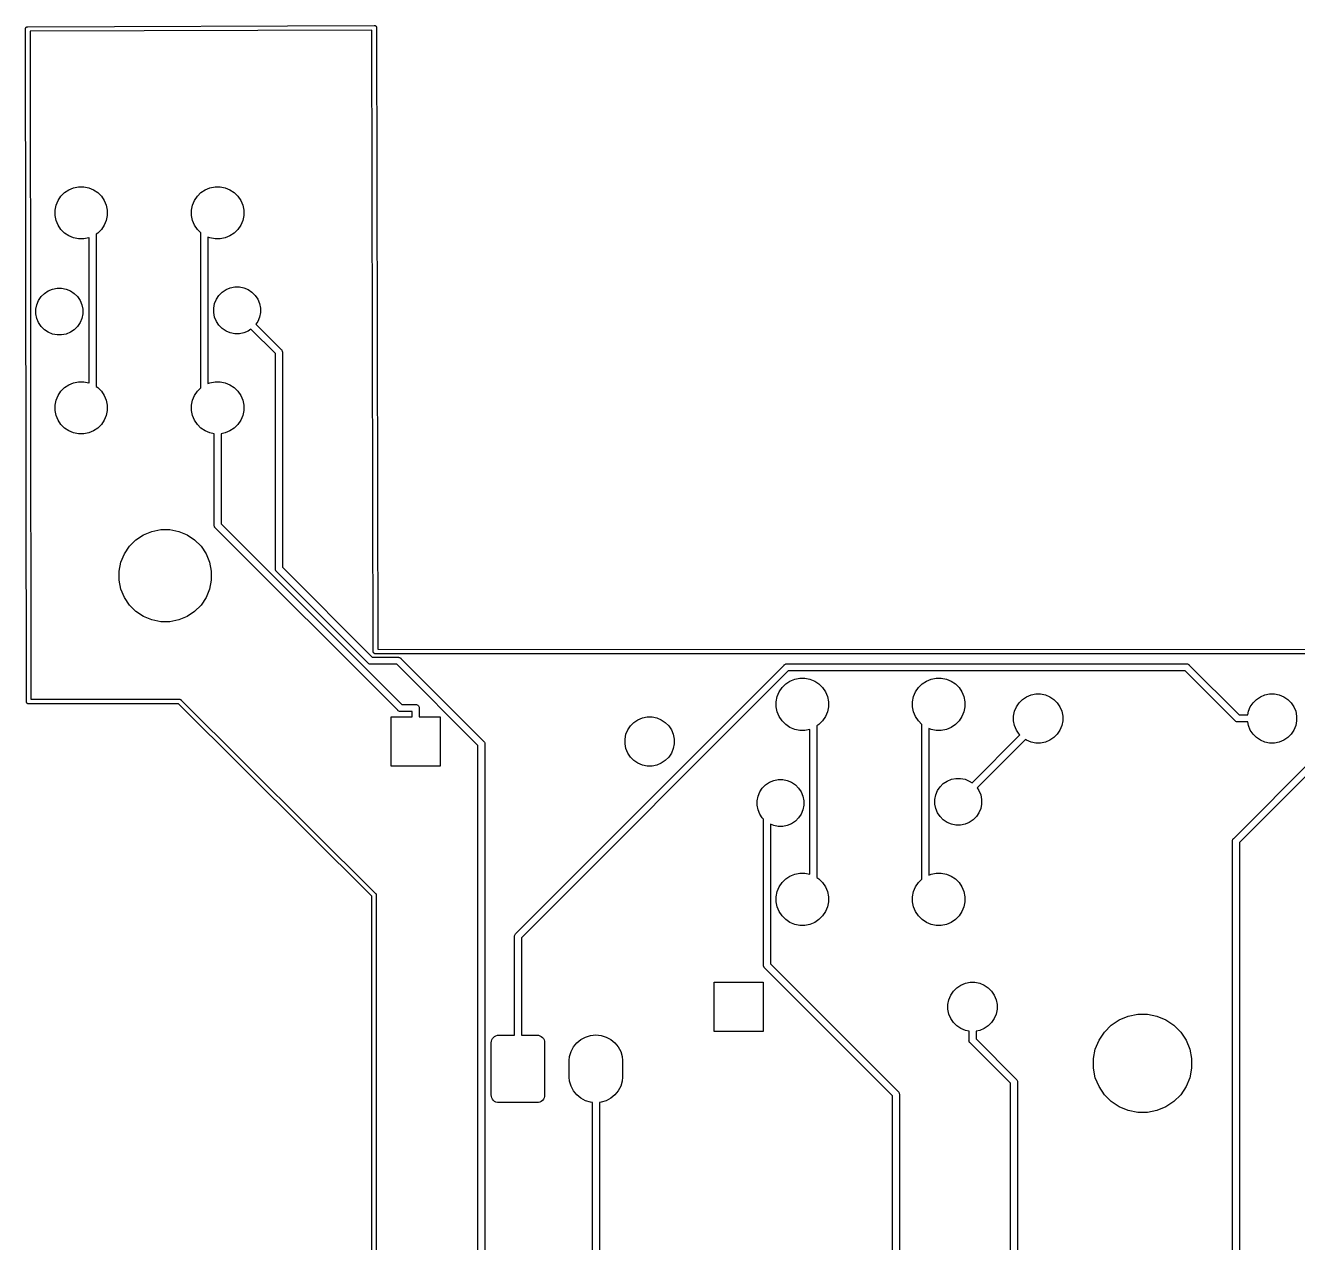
# Model space of a CAD drawing. Extents: x 69 to 169, y -148 to -48.
# Drawn here: x 68.57 to 110.02, y -90.04 to -50.41 of the extents above; entities that cross this region are included whole.
import ezdxf

# ---------------------------------------------------------------- set-up
doc = ezdxf.new("R2010")
doc.units = 0
doc.layers.add('BLACK', color=7, linetype='CONTINUOUS')

msp = doc.modelspace()

# ---------------------------------------------------------------- linework, layer by layer
at = {"layer": 'BLACK', "linetype": 'CONTINUOUS'}
for p, q in [((68.5746, -50.5303), (68.575, -50.5265)), ((68.575, -50.5339), (68.5746, -50.5303)), ((68.575, -50.5264), (68.5753, -50.5229)), ((68.575, -50.5265), (68.575, -50.5264)), ((68.605, -72.4264), (68.575, -50.5339)), ((68.5753, -50.5229), (68.576, -50.5156)), ((68.576, -50.5156), (68.5761, -50.5155)), ((68.5761, -50.5154), (68.5782, -50.5083)), ((68.5761, -50.5155), (68.5761, -50.5154)), ((68.5782, -50.5083), (68.5803, -50.5014)), ((68.5803, -50.5013), (68.5839, -50.4946)), ((68.5803, -50.5014), (68.5803, -50.5013)), ((68.5803, -50.5013), (68.5803, -50.5013)), ((68.5839, -50.4946), (68.5872, -50.4884)), ((68.5872, -50.4883), (68.5873, -50.4882)), ((68.5872, -50.4884), (68.5872, -50.4883)), ((68.5873, -50.4882), (68.592, -50.4825)), ((68.592, -50.4825), (68.5965, -50.4769)), ((68.5965, -50.4769), (68.5966, -50.4768)), ((68.5966, -50.4768), (68.6022, -50.4722)), ((68.5966, -50.4768), (68.5966, -50.4768)), ((68.6022, -50.4722), (68.6079, -50.4675)), ((68.6079, -50.4675), (68.608, -50.4674)), ((68.608, -50.4674), (68.6144, -50.464)), ((68.608, -50.4674), (68.608, -50.4674)), ((68.6144, -50.464), (68.6209, -50.4605)), ((68.6209, -50.4605), (68.621, -50.4605)), ((68.621, -50.4605), (68.6211, -50.4604)), ((68.6211, -50.4604), (68.628, -50.4583)), ((68.628, -50.4583), (68.635, -50.4561)), ((68.635, -50.4561), (68.6351, -50.4561)), ((68.6351, -50.4561), (68.6352, -50.4561)), ((68.6352, -50.4561), (68.6423, -50.4554)), ((68.6423, -50.4554), (68.6461, -50.455)), ((68.6461, -50.455), (68.6499, -50.4546)), ((68.6461, -50.455), (68.6461, -50.455)), ((68.6499, -50.4546), (68.6535, -50.455)), ((68.6535, -50.455), (79.9361, -50.415)), ((79.9361, -50.415), (79.9399, -50.4146)), ((79.9399, -50.4146), (79.947, -50.4153)), ((79.947, -50.4153), (79.9544, -50.416)), ((79.9544, -50.416), (79.9545, -50.4161)), ((79.9545, -50.4161), (79.9546, -50.4161)), ((79.9546, -50.4161), (79.9614, -50.4181)), ((79.9614, -50.4181), (79.9686, -50.4203)), ((79.9686, -50.4203), (79.9686, -50.4203)), ((79.9686, -50.4203), (79.9687, -50.4203)), ((79.9687, -50.4203), (79.9753, -50.4238)), ((79.9753, -50.4238), (79.9816, -50.4272)), ((79.9816, -50.4272), (79.9817, -50.4272)), ((79.9817, -50.4272), (79.9817, -50.4273)), ((79.9817, -50.4273), (79.9873, -50.4318)), ((79.9873, -50.4318), (79.9931, -50.4365)), ((79.9931, -50.4365), (79.9931, -50.4366)), ((79.9931, -50.4366), (79.9932, -50.4366)), ((79.9932, -50.4366), (79.9976, -50.442)), ((79.9976, -50.442), (80.0025, -50.4479)), ((80.0025, -50.4479), (80.0025, -50.448)), ((80.0025, -50.448), (80.0026, -50.448)), ((80.0026, -50.448), (80.0061, -50.4546)), ((80.0061, -50.4546), (80.0095, -50.4609)), ((80.0095, -50.4609), (80.0095, -50.461)), ((80.0095, -50.461), (80.0096, -50.461)), ((80.0096, -50.461), (80.0117, -50.4681)), ((80.0117, -50.4681), (80.0139, -50.475)), ((80.0139, -50.475), (80.0139, -50.4751)), ((80.0139, -50.4751), (80.0139, -50.4752)), ((80.0139, -50.4752), (80.0146, -50.4823)), ((80.0146, -50.4823), (80.0154, -50.4897)), ((80.0154, -50.4897), (80.015, -50.4935)), ((80.015, -50.4935), (80.0549, -70.725)), ((79.8651, -50.5653), (68.7251, -50.6047)), ((68.7251, -50.6047), (68.7549, -72.355)), ((79.905, -70.7964), (79.8651, -50.5653)), ((69.7298, -55.9732), (69.8482, -55.8548)), ((69.8482, -55.8548), (69.9874, -55.7617)), ((69.9874, -55.7617), (70.1421, -55.6977)), ((70.1421, -55.6977), (70.3063, -55.665)), ((70.3063, -55.665), (70.4737, -55.665)), ((70.4737, -55.665), (70.6379, -55.6977)), ((70.6379, -55.6977), (70.7926, -55.7617)), ((70.7926, -55.7617), (70.9318, -55.8548)), ((70.9318, -55.8548), (71.0502, -55.9732)), ((74.1748, -55.9732), (74.2932, -55.8548)), ((74.2932, -55.8548), (74.4324, -55.7617)), ((74.4324, -55.7617), (74.5871, -55.6977)), ((74.5871, -55.6977), (74.7513, -55.665)), ((74.7513, -55.665), (74.9187, -55.665)), ((74.9187, -55.665), (75.0829, -55.6977)), ((75.0829, -55.6977), (75.2376, -55.7617)), ((75.2376, -55.7617), (75.3768, -55.8548)), ((75.3768, -55.8548), (75.4952, -55.9732)), ((69.54, -56.4313), (69.5727, -56.2671)), ((69.5727, -56.2671), (69.6367, -56.1124)), ((69.6367, -56.1124), (69.7298, -55.9732)), ((71.0502, -55.9732), (71.1433, -56.1124)), ((71.1433, -56.1124), (71.2073, -56.2671)), ((71.2073, -56.2671), (71.24, -56.4313)), ((73.985, -56.4313), (74.0177, -56.2671)), ((74.0177, -56.2671), (74.0817, -56.1124)), ((74.0817, -56.1124), (74.1748, -55.9732)), ((75.4952, -55.9732), (75.5883, -56.1124)), ((75.5883, -56.1124), (75.6523, -56.2671)), ((75.6523, -56.2671), (75.685, -56.4313)), ((69.54, -56.5987), (69.54, -56.4313)), ((69.5727, -56.7629), (69.54, -56.5987)), ((69.6367, -56.9176), (69.5727, -56.7629)), ((71.2073, -56.7629), (71.1433, -56.9176)), ((71.24, -56.5987), (71.2073, -56.7629)), ((71.24, -56.4313), (71.24, -56.5987)), ((73.985, -56.5987), (73.985, -56.4313)), ((74.0177, -56.7629), (73.985, -56.5987)), ((74.0817, -56.9176), (74.0177, -56.7629)), ((75.6523, -56.7629), (75.5883, -56.9176)), ((75.685, -56.5987), (75.6523, -56.7629)), ((75.685, -56.4313), (75.685, -56.5987)), ((69.7298, -57.0568), (69.6367, -56.9176)), ((69.8482, -57.1752), (69.7298, -57.0568)), ((69.9874, -57.2683), (69.8482, -57.1752)), ((70.9318, -57.1752), (70.8777, -57.2114)), ((71.0502, -57.0568), (70.9318, -57.1752)), ((71.1433, -56.9176), (71.0502, -57.0568)), ((74.1748, -57.0568), (74.0817, -56.9176)), ((74.2883, -57.1704), (74.1748, -57.0568)), ((74.2883, -62.2096), (74.2883, -57.1704)), ((75.3768, -57.1752), (75.2376, -57.2683)), ((75.4952, -57.0568), (75.3768, -57.1752)), ((75.5883, -56.9176), (75.4952, -57.0568)), ((70.1421, -57.3323), (69.9874, -57.2683)), ((70.3063, -57.365), (70.1421, -57.3323)), ((70.4737, -57.365), (70.3063, -57.365)), ((70.6379, -57.3323), (70.4737, -57.365)), ((70.6491, -57.3277), (70.6379, -57.3323)), ((70.6491, -62.0523), (70.6491, -57.3277)), ((70.8777, -57.2114), (70.8777, -62.1686)), ((74.5871, -57.3323), (74.5169, -57.3033)), ((74.5169, -57.3033), (74.5169, -62.0767)), ((74.7513, -57.365), (74.5871, -57.3323)), ((74.9187, -57.365), (74.7513, -57.365)), ((75.0829, -57.3323), (74.9187, -57.365)), ((75.2376, -57.2683), (75.0829, -57.3323)), ((69.0037, -59.3691), (69.0871, -59.2443)), ((69.0871, -59.2443), (69.1933, -59.1381)), ((69.1933, -59.1381), (69.3181, -59.0547)), ((69.3181, -59.0547), (69.4567, -58.9973)), ((69.4567, -58.9973), (69.6039, -58.968)), ((69.6039, -58.968), (69.754, -58.968)), ((69.754, -58.968), (69.9013, -58.9973)), ((69.9013, -58.9973), (70.0399, -59.0547)), ((70.0399, -59.0547), (70.1647, -59.1381)), ((70.1647, -59.1381), (70.2709, -59.2443)), ((70.2709, -59.2443), (70.3543, -59.3691)), ((74.7947, -59.3291), (74.8781, -59.2043)), ((74.8781, -59.2043), (74.9843, -59.0981)), ((74.9843, -59.0981), (75.1091, -59.0147)), ((75.1091, -59.0147), (75.2477, -58.9573)), ((75.2477, -58.9573), (75.3949, -58.928)), ((75.3949, -58.928), (75.5451, -58.928)), ((75.5451, -58.928), (75.6923, -58.9573)), ((75.6923, -58.9573), (75.8309, -59.0147)), ((75.8309, -59.0147), (75.9557, -59.0981)), ((75.9557, -59.0981), (76.0619, -59.2043)), ((76.0619, -59.2043), (76.1453, -59.3291)), ((68.917, -59.6549), (68.9463, -59.5077)), ((68.917, -59.805), (68.917, -59.6549)), ((68.9463, -59.5077), (69.0037, -59.3691)), ((70.3543, -59.3691), (70.4117, -59.5077)), ((70.4117, -59.5077), (70.441, -59.6549)), ((70.441, -59.6549), (70.441, -59.805)), ((74.708, -59.615), (74.7373, -59.4677)), ((74.708, -59.765), (74.708, -59.615)), ((74.7373, -59.4677), (74.7947, -59.3291)), ((76.1453, -59.3291), (76.2027, -59.4677)), ((76.2027, -59.4677), (76.232, -59.615)), ((76.232, -59.615), (76.232, -59.765)), ((68.9463, -59.9523), (68.917, -59.805)), ((69.0037, -60.0909), (68.9463, -59.9523)), ((69.0871, -60.2157), (69.0037, -60.0909)), ((70.3543, -60.0909), (70.2709, -60.2157)), ((70.4117, -59.9523), (70.3543, -60.0909)), ((70.441, -59.805), (70.4117, -59.9523)), ((74.7373, -59.9123), (74.708, -59.765)), ((74.7947, -60.0509), (74.7373, -59.9123)), ((74.8781, -60.1757), (74.7947, -60.0509)), ((76.1453, -60.0509), (76.0841, -60.1425)), ((76.2027, -59.9123), (76.1453, -60.0509)), ((76.232, -59.765), (76.2027, -59.9123)), ((69.1933, -60.3219), (69.0871, -60.2157)), ((69.3181, -60.4053), (69.1933, -60.3219)), ((69.4567, -60.4627), (69.3181, -60.4053)), ((69.6039, -60.492), (69.4567, -60.4627)), ((69.754, -60.492), (69.6039, -60.492)), ((69.9013, -60.4627), (69.754, -60.492)), ((70.0399, -60.4053), (69.9013, -60.4627)), ((70.1647, -60.3219), (70.0399, -60.4053)), ((70.2709, -60.2157), (70.1647, -60.3219)), ((74.9843, -60.2819), (74.8781, -60.1757)), ((75.1091, -60.3653), (74.9843, -60.2819)), ((75.2477, -60.4227), (75.1091, -60.3653)), ((75.3949, -60.452), (75.2477, -60.4227)), ((75.5451, -60.452), (75.3949, -60.452)), ((75.6923, -60.4227), (75.5451, -60.452)), ((75.8309, -60.3653), (75.6923, -60.4227)), ((75.9225, -60.3041), (75.8309, -60.3653)), ((76.7165, -61.0981), (75.9225, -60.3041)), ((76.0841, -60.1425), (76.9077, -60.966)), ((76.7165, -68.1007), (76.7165, -61.0981)), ((76.9077, -60.966), (76.912, -60.9696)), ((76.912, -60.9696), (76.9156, -60.9739)), ((76.9156, -60.9739), (76.9156, -60.9739)), ((76.9156, -60.9739), (76.9263, -60.987)), ((76.9263, -60.987), (76.9369, -61.0068)), ((76.9369, -61.0068), (76.9434, -61.0284)), ((76.9434, -61.0284), (76.9451, -61.0452)), ((76.9451, -61.0452), (76.9451, -61.0452)), ((76.9451, -61.0452), (76.9457, -61.0508)), ((76.9457, -61.0508), (76.9451, -61.0564)), ((76.9451, -61.0564), (76.9451, -68.059)), ((69.8482, -62.2048), (69.9874, -62.1117)), ((69.9874, -62.1117), (70.1421, -62.0477)), ((70.1421, -62.0477), (70.3063, -62.015)), ((70.3063, -62.015), (70.4737, -62.015)), ((70.4737, -62.015), (70.6379, -62.0477)), ((70.6379, -62.0477), (70.6491, -62.0523)), ((74.5169, -62.0767), (74.5871, -62.0477)), ((74.5871, -62.0477), (74.7513, -62.015)), ((74.7513, -62.015), (74.9187, -62.015)), ((74.9187, -62.015), (75.0829, -62.0477)), ((75.0829, -62.0477), (75.2376, -62.1117)), ((75.2376, -62.1117), (75.3768, -62.2048)), ((69.5727, -62.6171), (69.6367, -62.4624)), ((69.6367, -62.4624), (69.7298, -62.3232)), ((69.7298, -62.3232), (69.8482, -62.2048)), ((70.8777, -62.1686), (70.9318, -62.2048)), ((70.9318, -62.2048), (71.0502, -62.3232)), ((71.0502, -62.3232), (71.1433, -62.4624)), ((71.1433, -62.4624), (71.2073, -62.6171)), ((74.0177, -62.6171), (74.0817, -62.4624)), ((74.0817, -62.4624), (74.1748, -62.3232)), ((74.1748, -62.3232), (74.2883, -62.2096)), ((75.3768, -62.2048), (75.4952, -62.3232)), ((75.4952, -62.3232), (75.5883, -62.4624)), ((75.5883, -62.4624), (75.6523, -62.6171)), ((69.54, -62.7813), (69.5727, -62.6171)), ((69.54, -62.9487), (69.54, -62.7813)), ((69.5727, -63.1129), (69.54, -62.9487)), ((71.2073, -62.6171), (71.24, -62.7813)), ((71.24, -62.9487), (71.2073, -63.1129)), ((71.24, -62.7813), (71.24, -62.9487)), ((73.985, -62.7813), (74.0177, -62.6171)), ((73.985, -62.9487), (73.985, -62.7813)), ((74.0177, -63.1129), (73.985, -62.9487)), ((75.6523, -62.6171), (75.685, -62.7813)), ((75.685, -62.9487), (75.6523, -63.1129)), ((75.685, -62.7813), (75.685, -62.9487)), ((69.6367, -63.2676), (69.5727, -63.1129)), ((69.7298, -63.4068), (69.6367, -63.2676)), ((69.8482, -63.5252), (69.7298, -63.4068)), ((71.0502, -63.4068), (70.9318, -63.5252)), ((71.1433, -63.2676), (71.0502, -63.4068)), ((71.2073, -63.1129), (71.1433, -63.2676)), ((74.0817, -63.2676), (74.0177, -63.1129)), ((74.1748, -63.4068), (74.0817, -63.2676)), ((74.2932, -63.5252), (74.1748, -63.4068)), ((75.4952, -63.4068), (75.3768, -63.5252)), ((75.5883, -63.2676), (75.4952, -63.4068)), ((75.6523, -63.1129), (75.5883, -63.2676)), ((69.9874, -63.6183), (69.8482, -63.5252)), ((70.1421, -63.6823), (69.9874, -63.6183)), ((70.3063, -63.715), (70.1421, -63.6823)), ((70.4737, -63.715), (70.3063, -63.715)), ((70.6379, -63.6823), (70.4737, -63.715)), ((70.7926, -63.6183), (70.6379, -63.6823)), ((70.9318, -63.5252), (70.7926, -63.6183)), ((74.4324, -63.6183), (74.2932, -63.5252)), ((74.5871, -63.6823), (74.4324, -63.6183)), ((74.7207, -63.7089), (74.5871, -63.6823)), ((74.7207, -66.6802), (74.7207, -63.7089)), ((75.0829, -63.6823), (74.9493, -63.7089)), ((74.9493, -63.7089), (74.9493, -66.6385)), ((75.2376, -63.6183), (75.0829, -63.6823)), ((75.3768, -63.5252), (75.2376, -63.6183)), ((74.7201, -66.6858), (74.7207, -66.6802)), ((74.7224, -66.7082), (74.7201, -66.6858)), ((74.7289, -66.7298), (74.7224, -66.7082)), ((74.9493, -66.6385), (80.8341, -72.5233)), ((72.1738, -67.1649), (72.4195, -67.0007)), ((72.4195, -67.0007), (72.6925, -66.8876)), ((72.6925, -66.8876), (72.9823, -66.83)), ((72.9823, -66.83), (73.2777, -66.83)), ((73.2777, -66.83), (73.5675, -66.8876)), ((73.5675, -66.8876), (73.8405, -67.0007)), ((73.8405, -67.0007), (74.0862, -67.1649)), ((74.7395, -66.7496), (74.7289, -66.7298)), ((74.7449, -66.7562), (74.7395, -66.7496)), ((74.7502, -66.7627), (74.7449, -66.7562)), ((74.7538, -66.767), (74.7502, -66.7627)), ((74.7502, -66.7627), (74.7502, -66.7627)), ((74.7581, -66.7706), (74.7538, -66.767)), ((80.702, -72.7145), (74.7581, -66.7706)), ((71.8007, -67.6195), (71.9649, -67.3738)), ((71.9649, -67.3738), (72.1738, -67.1649)), ((74.0862, -67.1649), (74.2951, -67.3738)), ((74.2951, -67.3738), (74.4593, -67.6195)), ((71.63, -68.1823), (71.6876, -67.8925)), ((71.6876, -67.8925), (71.8007, -67.6195)), ((74.4593, -67.6195), (74.5724, -67.8925)), ((74.5724, -67.8925), (74.63, -68.1823)), ((71.63, -68.4777), (71.63, -68.1823)), ((74.63, -68.1823), (74.63, -68.4777)), ((76.7159, -68.1063), (76.7165, -68.1007)), ((76.7165, -68.1119), (76.7159, -68.1063)), ((76.7182, -68.1287), (76.7165, -68.1119)), ((76.7165, -68.1119), (76.7165, -68.1119)), ((76.7247, -68.1503), (76.7182, -68.1287)), ((76.7353, -68.1701), (76.7247, -68.1503)), ((76.7496, -68.1875), (76.7353, -68.1701)), ((76.7539, -68.1911), (76.7496, -68.1875)), ((79.7423, -71.1795), (76.7539, -68.1911)), ((76.9451, -68.059), (79.8744, -70.9883)), ((71.6876, -68.7675), (71.63, -68.4777)), ((71.8007, -69.0405), (71.6876, -68.7675)), ((74.5724, -68.7675), (74.4593, -69.0405)), ((74.63, -68.4777), (74.5724, -68.7675)), ((71.9649, -69.2862), (71.8007, -69.0405)), ((74.4593, -69.0405), (74.2951, -69.2862)), ((72.1738, -69.4951), (71.9649, -69.2862)), ((72.4195, -69.6593), (72.1738, -69.4951)), ((74.0862, -69.4951), (73.8405, -69.6593)), ((74.2951, -69.2862), (74.0862, -69.4951)), ((72.6925, -69.7724), (72.4195, -69.6593)), ((72.9823, -69.83), (72.6925, -69.7724)), ((73.2777, -69.83), (72.9823, -69.83)), ((73.5675, -69.7724), (73.2777, -69.83)), ((73.8405, -69.6593), (73.5675, -69.7724)), ((79.9046, -70.8), (79.905, -70.7964)), ((79.905, -70.8037), (79.9046, -70.8)), ((79.905, -70.8038), (79.905, -70.8037)), ((79.9054, -70.8073), (79.905, -70.8038)), ((79.9061, -70.8147), (79.9054, -70.8073)), ((79.9061, -70.8148), (79.9061, -70.8147)), ((79.9082, -70.8217), (79.9061, -70.8148)), ((79.9061, -70.8148), (79.9061, -70.8148)), ((79.9104, -70.8288), (79.9082, -70.8217)), ((79.9104, -70.8289), (79.9104, -70.8288)), ((79.9104, -70.829), (79.9104, -70.8289)), ((79.9138, -70.8353), (79.9104, -70.829)), ((79.9173, -70.8419), (79.9138, -70.8353)), ((79.9174, -70.8419), (79.9173, -70.8419)), ((79.9174, -70.842), (79.9174, -70.8419)), ((79.9219, -70.8474), (79.9174, -70.842)), ((79.9267, -70.8533), (79.9219, -70.8474)), ((79.9268, -70.8533), (79.9267, -70.8533)), ((79.9268, -70.8534), (79.9268, -70.8533)), ((79.9323, -70.8578), (79.9268, -70.8534)), ((79.9381, -70.8627), (79.9323, -70.8578)), ((79.9382, -70.8627), (79.9381, -70.8627)), ((79.9383, -70.8627), (79.9382, -70.8627)), ((79.9446, -70.8661), (79.9383, -70.8627)), ((79.9511, -70.8696), (79.9446, -70.8661)), ((79.9512, -70.8696), (79.9511, -70.8696)), ((79.9513, -70.8697), (79.9512, -70.8696)), ((79.9584, -70.8718), (79.9513, -70.8697)), ((80.0549, -70.725), (148.935, -70.735)), ((79.7459, -71.1838), (79.7423, -71.1795)), ((79.7633, -71.1981), (79.7459, -71.1838)), ((79.7831, -71.2087), (79.7633, -71.1981)), ((79.8047, -71.2152), (79.7831, -71.2087)), ((79.8215, -71.2169), (79.8047, -71.2152)), ((79.8271, -71.2175), (79.8215, -71.2169)), ((79.8215, -71.2169), (79.8215, -71.2169)), ((79.8327, -71.2169), (79.8271, -71.2175)), ((80.6727, -71.2169), (79.8327, -71.2169)), ((79.8744, -70.9883), (80.7144, -70.9883)), ((79.9653, -70.8739), (79.9584, -70.8718)), ((79.9654, -70.8739), (79.9653, -70.8739)), ((79.9727, -70.8746), (79.9654, -70.8739)), ((79.9654, -70.8739), (79.9654, -70.8739)), ((79.9763, -70.875), (79.9727, -70.8746)), ((79.9764, -70.875), (79.9763, -70.875)), ((79.9801, -70.8754), (79.9764, -70.875)), ((79.9837, -70.875), (79.9801, -70.8754)), ((149.006, -70.885), (79.9837, -70.875)), ((83.3168, -73.861), (80.6727, -71.2169)), ((80.7144, -70.9883), (80.72, -70.9877)), ((80.72, -70.9877), (80.7256, -70.9883)), ((80.7256, -70.9883), (80.7256, -70.9883)), ((80.7256, -70.9883), (80.7424, -70.99)), ((80.7424, -70.99), (80.764, -70.9965)), ((80.764, -70.9965), (80.7838, -71.0071)), ((80.7838, -71.0071), (80.8012, -71.0214)), ((80.8012, -71.0214), (80.8048, -71.0257)), ((80.8048, -71.0257), (83.508, -73.7289)), ((84.5431, -79.9915), (93.2951, -71.2395)), ((93.2951, -71.2395), (93.2987, -71.2352)), ((93.2987, -71.2352), (93.3161, -71.2209)), ((93.3161, -71.2209), (93.3359, -71.2103)), ((93.3359, -71.2103), (93.351, -71.2057)), ((93.351, -71.2057), (93.3575, -71.2038)), ((93.3575, -71.2038), (93.3598, -71.2035)), ((93.3598, -71.2035), (93.3743, -71.2021)), ((93.3743, -71.2021), (93.3799, -71.2015)), ((93.3743, -71.2021), (93.3743, -71.2021)), ((93.3799, -71.2015), (93.3855, -71.2021)), ((93.3855, -71.2021), (106.403, -71.2021)), ((106.403, -71.2021), (106.409, -71.2015)), ((106.409, -71.2015), (106.414, -71.2021)), ((106.414, -71.2021), (106.414, -71.2021)), ((106.414, -71.2021), (106.431, -71.2038)), ((106.431, -71.2038), (106.453, -71.2103)), ((106.453, -71.2103), (106.472, -71.2209)), ((106.472, -71.2209), (106.49, -71.2352)), ((106.49, -71.2352), (106.493, -71.2395)), ((106.493, -71.2395), (108.12, -72.8657)), ((93.4272, -71.4307), (84.7343, -80.1236)), ((106.361, -71.4307), (93.4272, -71.4307)), ((93.4824, -71.7637), (93.6371, -71.6997)), ((93.6371, -71.6997), (93.8013, -71.667)), ((93.8013, -71.667), (93.9687, -71.667)), ((93.9687, -71.667), (94.1329, -71.6997)), ((94.1329, -71.6997), (94.2876, -71.7637)), ((97.9274, -71.7637), (98.0821, -71.6997)), ((98.0821, -71.6997), (98.2463, -71.667)), ((98.2463, -71.667), (98.4137, -71.667)), ((98.4137, -71.667), (98.5779, -71.6997)), ((98.5779, -71.6997), (98.7326, -71.7637)), ((107.987, -73.0569), (106.361, -71.4307)), ((93.0677, -72.2691), (93.1317, -72.1144)), ((93.1317, -72.1144), (93.2248, -71.9752)), ((93.2248, -71.9752), (93.3432, -71.8568)), ((93.3432, -71.8568), (93.4824, -71.7637)), ((94.2876, -71.7637), (94.4268, -71.8568)), ((94.4268, -71.8568), (94.5452, -71.9752)), ((94.5452, -71.9752), (94.6383, -72.1144)), ((94.6383, -72.1144), (94.7023, -72.2691)), ((97.5127, -72.2691), (97.5767, -72.1144)), ((97.5767, -72.1144), (97.6698, -71.9752)), ((97.6698, -71.9752), (97.7882, -71.8568)), ((97.7882, -71.8568), (97.9274, -71.7637)), ((98.7326, -71.7637), (98.8718, -71.8568)), ((98.8718, -71.8568), (98.9902, -71.9752)), ((98.9902, -71.9752), (99.0833, -72.1144)), ((99.0833, -72.1144), (99.1473, -72.2691)), ((68.6046, -72.43), (68.605, -72.4264)), ((68.605, -72.4337), (68.6046, -72.43)), ((68.605, -72.4338), (68.605, -72.4337)), ((68.6053, -72.4368), (68.605, -72.4338)), ((68.6061, -72.4447), (68.6053, -72.4368)), ((68.6061, -72.4448), (68.6061, -72.4447)), ((68.6081, -72.4513), (68.6061, -72.4448)), ((68.6061, -72.4448), (68.6061, -72.4448)), ((68.6104, -72.4588), (68.6081, -72.4513)), ((68.6104, -72.4589), (68.6104, -72.4588)), ((68.6137, -72.4651), (68.6104, -72.4589)), ((68.6104, -72.4589), (68.6104, -72.4589)), ((68.6173, -72.4719), (68.6137, -72.4651)), ((68.6174, -72.4719), (68.6173, -72.4719)), ((68.6174, -72.472), (68.6174, -72.4719)), ((68.6218, -72.4773), (68.6174, -72.472)), ((68.6267, -72.4833), (68.6218, -72.4773)), ((68.6268, -72.4833), (68.6267, -72.4833)), ((68.6268, -72.4834), (68.6268, -72.4833)), ((68.6322, -72.4878), (68.6268, -72.4834)), ((68.6381, -72.4927), (68.6322, -72.4878)), ((68.6382, -72.4927), (68.6381, -72.4927)), ((68.6445, -72.4961), (68.6382, -72.4927)), ((68.6382, -72.4927), (68.6382, -72.4927)), ((68.6512, -72.4996), (68.6445, -72.4961)), ((68.6513, -72.4997), (68.6512, -72.4996)), ((68.6512, -72.4996), (68.6512, -72.4996)), ((68.6582, -72.5018), (68.6513, -72.4997)), ((68.6653, -72.5039), (68.6582, -72.5018)), ((68.6654, -72.5039), (68.6653, -72.5039)), ((68.6727, -72.5046), (68.6654, -72.5039)), ((68.6654, -72.5039), (68.6654, -72.5039)), ((68.6763, -72.505), (68.6727, -72.5046)), ((68.6764, -72.505), (68.6763, -72.505)), ((68.6801, -72.5054), (68.6764, -72.505)), ((68.6837, -72.505), (68.6801, -72.5054)), ((73.5591, -72.505), (68.6837, -72.505)), ((68.7549, -72.355), (73.5862, -72.355)), ((79.855, -78.7612), (73.5591, -72.505)), ((73.5862, -72.355), (73.5898, -72.3546)), ((73.5898, -72.3546), (73.5936, -72.355)), ((73.5936, -72.355), (73.5937, -72.355)), ((73.5937, -72.355), (73.5973, -72.3554)), ((73.5973, -72.3554), (73.6045, -72.356)), ((73.6045, -72.356), (73.6046, -72.3561)), ((73.6046, -72.3561), (73.6047, -72.3561)), ((73.6047, -72.3561), (73.6117, -72.3582)), ((73.6117, -72.3582), (73.6186, -72.3603)), ((73.6186, -72.3603), (73.6187, -72.3603)), ((73.6187, -72.3603), (73.6188, -72.3604)), ((73.6188, -72.3604), (73.6254, -72.3639)), ((73.6254, -72.3639), (73.6317, -72.3672)), ((73.6317, -72.3672), (73.6318, -72.3673)), ((73.6318, -72.3673), (73.6319, -72.3673)), ((73.6319, -72.3673), (73.6377, -72.3721)), ((73.6377, -72.3721), (73.6403, -72.3742)), ((73.6403, -72.3742), (73.6403, -72.3743)), ((73.6403, -72.3743), (73.6433, -72.3767)), ((73.6433, -72.3767), (73.6456, -72.3795)), ((73.6456, -72.3795), (79.9803, -78.6743)), ((80.8341, -72.5233), (81.2844, -72.5233)), ((81.2844, -72.5233), (81.29, -72.5227)), ((81.29, -72.5227), (81.2956, -72.5233)), ((81.2956, -72.5233), (81.3124, -72.525)), ((81.3124, -72.525), (81.334, -72.5315)), ((93.035, -72.4333), (93.0677, -72.2691)), ((93.035, -72.6007), (93.035, -72.4333)), ((94.7023, -72.2691), (94.735, -72.4333)), ((94.735, -72.4333), (94.735, -72.6007)), ((97.48, -72.4333), (97.5127, -72.2691)), ((97.48, -72.6007), (97.48, -72.4333)), ((99.1473, -72.2691), (99.18, -72.4333)), ((99.18, -72.4333), (99.18, -72.6007)), ((100.861, -72.6011), (100.949, -72.47)), ((100.949, -72.47), (101.06, -72.3586)), ((101.06, -72.3586), (101.191, -72.271)), ((101.191, -72.271), (101.337, -72.2107)), ((101.337, -72.2107), (101.491, -72.18)), ((101.491, -72.18), (101.649, -72.18)), ((101.649, -72.18), (101.803, -72.2107)), ((101.803, -72.2107), (101.949, -72.271)), ((101.949, -72.271), (102.08, -72.3586)), ((102.08, -72.3586), (102.191, -72.47)), ((102.191, -72.47), (102.279, -72.6011)), ((108.481, -72.6011), (108.569, -72.47)), ((108.569, -72.47), (108.68, -72.3586)), ((108.68, -72.3586), (108.811, -72.271)), ((108.811, -72.271), (108.957, -72.2107)), ((108.957, -72.2107), (109.111, -72.18)), ((109.111, -72.18), (109.269, -72.18)), ((109.269, -72.18), (109.423, -72.2107)), ((109.423, -72.2107), (109.569, -72.271)), ((109.569, -72.271), (109.7, -72.3586)), ((109.7, -72.3586), (109.811, -72.47)), ((109.811, -72.47), (109.899, -72.6011)), ((80.49, -74.53), (80.49, -72.93)), ((80.49, -72.93), (81.1757, -72.93)), ((80.7056, -72.7188), (80.702, -72.7145)), ((80.723, -72.7331), (80.7056, -72.7188)), ((80.7428, -72.7437), (80.723, -72.7331)), ((80.7644, -72.7502), (80.7428, -72.7437)), ((80.7812, -72.7519), (80.7644, -72.7502)), ((80.7868, -72.7525), (80.7812, -72.7519)), ((80.7812, -72.7519), (80.7812, -72.7519)), ((80.7924, -72.7519), (80.7868, -72.7525)), ((81.1757, -72.7519), (80.7924, -72.7519)), ((81.1757, -72.93), (81.1757, -72.7519)), ((81.334, -72.5315), (81.3538, -72.5421)), ((81.3538, -72.5421), (81.3712, -72.5564)), ((81.3712, -72.5564), (81.3855, -72.5738)), ((81.3855, -72.5738), (81.3961, -72.5936)), ((81.3961, -72.5936), (81.4026, -72.6152)), ((81.4026, -72.6152), (81.4049, -72.6376)), ((81.4049, -72.6376), (81.4043, -72.6432)), ((81.4043, -72.6432), (81.4043, -72.93)), ((81.4043, -72.93), (82.09, -72.93)), ((82.09, -72.93), (82.09, -74.53)), ((88.6766, -72.9607), (88.8312, -72.93)), ((88.8312, -72.93), (88.9888, -72.93)), ((88.9888, -72.93), (89.1434, -72.9607)), ((93.0677, -72.7649), (93.035, -72.6007)), ((93.1317, -72.9196), (93.0677, -72.7649)), ((93.2248, -73.0588), (93.1317, -72.9196)), ((94.6383, -72.9196), (94.5452, -73.0588)), ((94.7023, -72.7649), (94.6383, -72.9196)), ((94.735, -72.6007), (94.7023, -72.7649)), ((97.5127, -72.7649), (97.48, -72.6007)), ((97.5767, -72.9196), (97.5127, -72.7649)), ((97.6698, -73.0588), (97.5767, -72.9196)), ((99.0833, -72.9196), (98.9902, -73.0588)), ((99.1473, -72.7649), (99.0833, -72.9196)), ((99.18, -72.6007), (99.1473, -72.7649)), ((100.77, -72.9012), (100.801, -72.7466)), ((100.77, -73.0588), (100.77, -72.9012)), ((100.801, -72.7466), (100.861, -72.6011)), ((102.279, -72.6011), (102.339, -72.7466)), ((102.339, -72.7466), (102.37, -72.9012)), ((102.37, -72.9012), (102.37, -73.0588)), ((108.12, -72.8657), (108.397, -72.8657)), ((108.397, -72.8657), (108.421, -72.7466)), ((108.421, -72.7466), (108.481, -72.6011)), ((109.899, -72.6011), (109.959, -72.7466)), ((109.959, -72.7466), (109.99, -72.9012)), ((109.99, -72.9012), (109.99, -73.0588)), ((88.1407, -73.4966), (88.201, -73.3511)), ((88.201, -73.3511), (88.2886, -73.22)), ((88.2886, -73.22), (88.4, -73.1086)), ((88.4, -73.1086), (88.5311, -73.021)), ((88.5311, -73.021), (88.6766, -72.9607)), ((89.1434, -72.9607), (89.2889, -73.021)), ((89.2889, -73.021), (89.42, -73.1086)), ((89.42, -73.1086), (89.5314, -73.22)), ((89.5314, -73.22), (89.619, -73.3511)), ((89.619, -73.3511), (89.6793, -73.4966)), ((93.3432, -73.1772), (93.2248, -73.0588)), ((93.4824, -73.2703), (93.3432, -73.1772)), ((93.6371, -73.3343), (93.4824, -73.2703)), ((93.8013, -73.367), (93.6371, -73.3343)), ((94.1329, -73.3343), (93.9687, -73.367)), ((94.1329, -78.0497), (94.1329, -73.3343)), ((94.4268, -73.1772), (94.3615, -73.2209)), ((94.3615, -73.2209), (94.3615, -78.1631)), ((94.5452, -73.0588), (94.4268, -73.1772)), ((97.7833, -73.1724), (97.6698, -73.0588)), ((97.7833, -78.2116), (97.7833, -73.1724)), ((98.0821, -73.3343), (98.0119, -73.3053)), ((98.0119, -73.3053), (98.0119, -78.0787)), ((98.2463, -73.367), (98.0821, -73.3343)), ((98.5779, -73.3343), (98.4137, -73.367)), ((98.7326, -73.2703), (98.5779, -73.3343)), ((98.8718, -73.1772), (98.7326, -73.2703)), ((98.9902, -73.0588), (98.8718, -73.1772)), ((100.801, -73.2134), (100.77, -73.0588)), ((100.861, -73.3589), (100.801, -73.2134)), ((102.339, -73.2134), (102.279, -73.3589)), ((102.37, -73.0588), (102.339, -73.2134)), ((107.991, -73.0612), (107.987, -73.0569)), ((107.995, -73.0648), (107.991, -73.0612)), ((108.008, -73.0755), (107.995, -73.0648)), ((107.995, -73.0648), (107.995, -73.0648)), ((108.028, -73.0861), (108.008, -73.0755)), ((108.05, -73.0926), (108.028, -73.0861)), ((108.067, -73.0943), (108.05, -73.0926)), ((108.05, -73.0926), (108.05, -73.0926)), ((108.072, -73.0949), (108.067, -73.0943)), ((108.067, -73.0943), (108.067, -73.0943)), ((108.078, -73.0943), (108.072, -73.0949)), ((108.397, -73.0943), (108.078, -73.0943)), ((108.421, -73.2134), (108.397, -73.0943)), ((108.481, -73.3589), (108.421, -73.2134)), ((109.959, -73.2134), (109.899, -73.3589)), ((109.99, -73.0588), (109.959, -73.2134)), ((83.508, -73.7289), (83.5123, -73.7325)), ((83.5123, -73.7325), (83.5266, -73.7499)), ((83.5266, -73.7499), (83.5372, -73.7697)), ((83.5372, -73.7697), (83.5437, -73.7913)), ((88.11, -73.6512), (88.1407, -73.4966)), ((88.11, -73.8088), (88.11, -73.6512)), ((89.6793, -73.4966), (89.71, -73.6512)), ((89.71, -73.6512), (89.71, -73.8088)), ((93.9687, -73.367), (93.8013, -73.367)), ((98.4137, -73.367), (98.2463, -73.367)), ((99.4175, -75.0779), (100.977, -73.5184)), ((101.154, -73.6644), (99.5791, -75.2395)), ((100.949, -73.49), (100.861, -73.3589)), ((100.977, -73.5184), (100.949, -73.49)), ((101.191, -73.689), (101.154, -73.6644)), ((101.337, -73.7493), (101.191, -73.689)), ((101.491, -73.78), (101.337, -73.7493)), ((101.803, -73.7493), (101.649, -73.78)), ((101.949, -73.689), (101.803, -73.7493)), ((102.08, -73.6014), (101.949, -73.689)), ((102.191, -73.49), (102.08, -73.6014)), ((102.279, -73.3589), (102.191, -73.49)), ((108.569, -73.49), (108.481, -73.3589)), ((108.68, -73.6014), (108.569, -73.49)), ((108.811, -73.689), (108.68, -73.6014)), ((108.957, -73.7493), (108.811, -73.689)), ((109.111, -73.78), (108.957, -73.7493)), ((109.423, -73.7493), (109.269, -73.78)), ((109.569, -73.689), (109.423, -73.7493)), ((109.7, -73.6014), (109.569, -73.689)), ((109.811, -73.49), (109.7, -73.6014)), ((109.899, -73.3589), (109.811, -73.49)), ((83.3168, -107.654), (83.3168, -73.861)), ((83.5437, -73.7913), (83.5454, -73.8081)), ((83.5454, -73.8081), (83.5454, -73.8081)), ((83.5454, -73.8081), (83.546, -73.8137)), ((83.546, -73.8137), (83.5454, -73.8193)), ((83.5454, -73.8193), (83.5454, -107.613)), ((88.1407, -73.9634), (88.11, -73.8088)), ((88.201, -74.1089), (88.1407, -73.9634)), ((88.2886, -74.24), (88.201, -74.1089)), ((89.619, -74.1089), (89.5314, -74.24)), ((89.6793, -73.9634), (89.619, -74.1089)), ((89.71, -73.8088), (89.6793, -73.9634)), ((101.649, -73.78), (101.491, -73.78)), ((109.269, -73.78), (109.111, -73.78)), ((82.09, -74.53), (80.49, -74.53)), ((88.4, -74.3514), (88.2886, -74.24)), ((88.5311, -74.439), (88.4, -74.3514)), ((88.6766, -74.4993), (88.5311, -74.439)), ((88.8312, -74.53), (88.6766, -74.4993)), ((88.9888, -74.53), (88.8312, -74.53)), ((89.1434, -74.4993), (88.9888, -74.53)), ((89.2889, -74.439), (89.1434, -74.4993)), ((89.42, -74.3514), (89.2889, -74.439)), ((89.5314, -74.24), (89.42, -74.3514)), ((107.94, -76.8839), (110.572, -74.2514)), ((110.764, -74.3835), (108.131, -77.016)), ((92.8131, -75.0567), (92.9517, -74.9993)), ((92.9517, -74.9993), (93.099, -74.97)), ((93.099, -74.97), (93.249, -74.97)), ((93.249, -74.97), (93.3963, -74.9993)), ((93.3963, -74.9993), (93.5349, -75.0567)), ((98.6041, -75.0167), (98.7427, -74.9593)), ((98.7427, -74.9593), (98.8899, -74.93)), ((98.8899, -74.93), (99.04, -74.93)), ((99.04, -74.93), (99.1873, -74.9593)), ((99.1873, -74.9593), (99.3259, -75.0167)), ((92.4413, -75.5097), (92.4987, -75.3711)), ((92.4987, -75.3711), (92.5821, -75.2463)), ((92.5821, -75.2463), (92.6883, -75.1401)), ((92.6883, -75.1401), (92.8131, -75.0567)), ((93.5349, -75.0567), (93.6597, -75.1401)), ((93.6597, -75.1401), (93.7659, -75.2463)), ((93.7659, -75.2463), (93.8493, -75.3711)), ((93.8493, -75.3711), (93.9067, -75.5097)), ((98.2323, -75.4697), (98.2897, -75.3311)), ((98.2897, -75.3311), (98.3731, -75.2063)), ((98.3731, -75.2063), (98.4793, -75.1001)), ((98.4793, -75.1001), (98.6041, -75.0167)), ((99.3259, -75.0167), (99.4175, -75.0779)), ((99.5791, -75.2395), (99.6403, -75.3311)), ((99.6403, -75.3311), (99.6977, -75.4697)), ((92.412, -75.6569), (92.4413, -75.5097)), ((92.412, -75.807), (92.412, -75.6569)), ((92.4413, -75.9543), (92.412, -75.807)), ((93.9067, -75.5097), (93.936, -75.6569)), ((93.936, -75.807), (93.9067, -75.9543)), ((93.936, -75.6569), (93.936, -75.807)), ((98.203, -75.617), (98.2323, -75.4697)), ((98.203, -75.767), (98.203, -75.617)), ((98.2323, -75.9143), (98.203, -75.767)), ((99.6977, -75.4697), (99.727, -75.617)), ((99.727, -75.767), (99.6977, -75.9143)), ((99.727, -75.617), (99.727, -75.767)), ((92.4987, -76.0929), (92.4413, -75.9543)), ((92.5821, -76.2177), (92.4987, -76.0929)), ((92.6241, -76.2597), (92.5821, -76.2177)), ((93.7659, -76.2177), (93.6597, -76.3239)), ((93.8493, -76.0929), (93.7659, -76.2177)), ((93.9067, -75.9543), (93.8493, -76.0929)), ((98.2897, -76.0529), (98.2323, -75.9143)), ((98.3731, -76.1777), (98.2897, -76.0529)), ((98.4793, -76.2839), (98.3731, -76.1777)), ((99.5569, -76.1777), (99.4507, -76.2839)), ((99.6403, -76.0529), (99.5569, -76.1777)), ((99.6977, -75.9143), (99.6403, -76.0529)), ((92.6241, -81.0159), (92.6241, -76.2597)), ((92.9517, -76.4647), (92.8527, -76.4237)), ((92.8527, -76.4237), (92.8527, -80.9742)), ((93.099, -76.494), (92.9517, -76.4647)), ((93.249, -76.494), (93.099, -76.494)), ((93.3963, -76.4647), (93.249, -76.494)), ((93.5349, -76.4073), (93.3963, -76.4647)), ((93.6597, -76.3239), (93.5349, -76.4073)), ((98.6041, -76.3673), (98.4793, -76.2839)), ((98.7427, -76.4247), (98.6041, -76.3673)), ((98.8899, -76.454), (98.7427, -76.4247)), ((99.04, -76.454), (98.8899, -76.454)), ((99.1873, -76.4247), (99.04, -76.454)), ((99.3259, -76.3673), (99.1873, -76.4247)), ((99.4507, -76.2839), (99.3259, -76.3673)), ((107.902, -76.9687), (107.904, -76.9463)), ((107.902, -76.9743), (107.902, -76.9687)), ((107.902, -133.426), (107.902, -76.9743)), ((107.904, -76.9463), (107.911, -76.9247)), ((107.911, -76.9247), (107.916, -76.9151)), ((107.916, -76.9151), (107.921, -76.9049)), ((107.921, -76.9049), (107.927, -76.8983)), ((107.927, -76.8983), (107.932, -76.8918)), ((107.932, -76.8918), (107.935, -76.8875)), ((107.932, -76.8918), (107.932, -76.8918)), ((107.935, -76.8875), (107.94, -76.8839)), ((108.131, -77.016), (108.131, -133.468)), ((93.1317, -78.4644), (93.2248, -78.3252)), ((93.2248, -78.3252), (93.3432, -78.2068)), ((93.3432, -78.2068), (93.4824, -78.1137)), ((93.4824, -78.1137), (93.6371, -78.0497)), ((93.6371, -78.0497), (93.8013, -78.017)), ((93.8013, -78.017), (93.9687, -78.017)), ((93.9687, -78.017), (94.1329, -78.0497)), ((94.3615, -78.1631), (94.4268, -78.2068)), ((94.4268, -78.2068), (94.5452, -78.3252)), ((94.5452, -78.3252), (94.6383, -78.4644)), ((97.5767, -78.4644), (97.6698, -78.3252)), ((97.6698, -78.3252), (97.7833, -78.2116)), ((98.0119, -78.0787), (98.0821, -78.0497)), ((98.0821, -78.0497), (98.2463, -78.017)), ((98.2463, -78.017), (98.4137, -78.017)), ((98.4137, -78.017), (98.5779, -78.0497)), ((98.5779, -78.0497), (98.7326, -78.1137)), ((98.7326, -78.1137), (98.8718, -78.2068)), ((98.8718, -78.2068), (98.9902, -78.3252)), ((98.9902, -78.3252), (99.0833, -78.4644)), ((79.9803, -78.6743), (79.9833, -78.6767)), ((79.9833, -78.6767), (79.9879, -78.6824)), ((79.9879, -78.6824), (79.9925, -78.6879)), ((79.9925, -78.6879), (79.9926, -78.688)), ((79.9926, -78.688), (79.9927, -78.6881)), ((79.9927, -78.6881), (79.9962, -78.6947)), ((79.9962, -78.6947), (79.9995, -78.7009)), ((79.9995, -78.7009), (79.9996, -78.7011)), ((79.9996, -78.7011), (79.9996, -78.7012)), ((79.9996, -78.7012), (80.0018, -78.7083)), ((80.0018, -78.7083), (80.0039, -78.7151)), ((80.0039, -78.7151), (80.0039, -78.7152)), ((80.0039, -78.7152), (80.0039, -78.7153)), ((80.0039, -78.7153), (80.0046, -78.7228)), ((80.0046, -78.7228), (80.0054, -78.7298)), ((80.0054, -78.7298), (80.005, -78.7335)), ((80.005, -78.7335), (80.005, -148.055)), ((93.035, -78.7833), (93.0677, -78.6191)), ((93.0677, -78.6191), (93.1317, -78.4644)), ((94.6383, -78.4644), (94.7023, -78.6191)), ((94.7023, -78.6191), (94.735, -78.7833)), ((97.48, -78.7833), (97.5127, -78.6191)), ((97.5127, -78.6191), (97.5767, -78.4644)), ((99.0833, -78.4644), (99.1473, -78.6191)), ((99.1473, -78.6191), (99.18, -78.7833)), ((79.855, -148.126), (79.855, -78.7612)), ((93.035, -78.9507), (93.035, -78.7833)), ((93.0677, -79.1149), (93.035, -78.9507)), ((93.1317, -79.2696), (93.0677, -79.1149)), ((94.7023, -79.1149), (94.6383, -79.2696)), ((94.735, -78.9507), (94.7023, -79.1149)), ((94.735, -78.7833), (94.735, -78.9507)), ((97.48, -78.9507), (97.48, -78.7833)), ((97.5127, -79.1149), (97.48, -78.9507)), ((97.5767, -79.2696), (97.5127, -79.1149)), ((99.1473, -79.1149), (99.0833, -79.2696)), ((99.18, -78.9507), (99.1473, -79.1149)), ((99.18, -78.7833), (99.18, -78.9507)), ((93.2248, -79.4088), (93.1317, -79.2696)), ((93.3432, -79.5272), (93.2248, -79.4088)), ((93.4824, -79.6203), (93.3432, -79.5272)), ((94.4268, -79.5272), (94.2876, -79.6203)), ((94.5452, -79.4088), (94.4268, -79.5272)), ((94.6383, -79.2696), (94.5452, -79.4088)), ((97.6698, -79.4088), (97.5767, -79.2696)), ((97.7882, -79.5272), (97.6698, -79.4088)), ((97.9274, -79.6203), (97.7882, -79.5272)), ((98.8718, -79.5272), (98.7326, -79.6203)), ((98.9902, -79.4088), (98.8718, -79.5272)), ((99.0833, -79.2696), (98.9902, -79.4088)), ((93.6371, -79.6843), (93.4824, -79.6203)), ((93.8013, -79.717), (93.6371, -79.6843)), ((93.9687, -79.717), (93.8013, -79.717)), ((94.1329, -79.6843), (93.9687, -79.717)), ((94.2876, -79.6203), (94.1329, -79.6843)), ((98.0821, -79.6843), (97.9274, -79.6203)), ((98.2463, -79.717), (98.0821, -79.6843)), ((98.4137, -79.717), (98.2463, -79.717)), ((98.5779, -79.6843), (98.4137, -79.717)), ((98.7326, -79.6203), (98.5779, -79.6843)), ((84.5051, -80.0763), (84.5057, -80.0707)), ((84.5057, -80.0819), (84.5051, -80.0763)), ((84.5057, -80.0707), (84.5074, -80.0539)), ((84.5057, -80.0707), (84.5057, -80.0707)), ((84.5057, -83.29), (84.5057, -80.0819)), ((84.5074, -80.0539), (84.5139, -80.0323)), ((84.5139, -80.0323), (84.5245, -80.0125)), ((84.5245, -80.0125), (84.5388, -79.9951)), ((84.5388, -79.9951), (84.5431, -79.9915)), ((84.7343, -80.1236), (84.7343, -83.29)), ((92.6235, -81.0215), (92.6241, -81.0159)), ((92.6258, -81.0439), (92.6235, -81.0215)), ((92.631, -81.0612), (92.6258, -81.0439)), ((92.6323, -81.0655), (92.631, -81.0612)), ((92.6429, -81.0853), (92.6323, -81.0655)), ((92.6483, -81.0919), (92.6429, -81.0853)), ((92.6536, -81.0984), (92.6483, -81.0919)), ((92.6572, -81.1027), (92.6536, -81.0984)), ((92.6536, -81.0984), (92.6536, -81.0984)), ((92.6615, -81.1063), (92.6572, -81.1027)), ((96.8182, -85.2629), (92.6615, -81.1063)), ((92.8527, -80.9742), (97.0094, -85.1308)), ((91.01, -83.17), (91.01, -81.57)), ((91.01, -81.57), (92.61, -81.57)), ((92.61, -81.57), (92.61, -83.17)), ((99.0511, -81.661), (99.1966, -81.6007)), ((99.1966, -81.6007), (99.3512, -81.57)), ((99.3512, -81.57), (99.5088, -81.57)), ((99.5088, -81.57), (99.6634, -81.6007)), ((99.6634, -81.6007), (99.8089, -81.661)), ((98.6607, -82.1366), (98.721, -81.9911)), ((98.721, -81.9911), (98.8086, -81.86)), ((98.8086, -81.86), (98.92, -81.7486)), ((98.92, -81.7486), (99.0511, -81.661)), ((99.8089, -81.661), (99.94, -81.7486)), ((99.94, -81.7486), (100.051, -81.86)), ((100.051, -81.86), (100.139, -81.9911)), ((100.139, -81.9911), (100.199, -82.1366)), ((98.63, -82.2912), (98.6607, -82.1366)), ((98.63, -82.4488), (98.63, -82.2912)), ((98.6607, -82.6034), (98.63, -82.4488)), ((100.199, -82.1366), (100.23, -82.2912)), ((100.23, -82.4488), (100.199, -82.6034)), ((100.23, -82.2912), (100.23, -82.4488)), ((98.721, -82.7489), (98.6607, -82.6034)), ((98.8086, -82.88), (98.721, -82.7489)), ((98.92, -82.9914), (98.8086, -82.88)), ((100.051, -82.88), (99.94, -82.9914)), ((100.139, -82.7489), (100.051, -82.88)), ((100.199, -82.6034), (100.139, -82.7489)), ((103.95, -82.9672), (104.212, -82.7921)), ((104.212, -82.7921), (104.503, -82.6715)), ((104.503, -82.6715), (104.812, -82.61)), ((104.812, -82.61), (105.128, -82.61)), ((105.128, -82.61), (105.437, -82.6715)), ((105.437, -82.6715), (105.728, -82.7921)), ((105.728, -82.7921), (105.99, -82.9672)), ((83.9043, -83.309), (83.9512, -83.2948)), ((83.9512, -83.2948), (84, -83.29)), ((84, -83.29), (84.5057, -83.29)), ((84.7343, -83.29), (85.24, -83.29)), ((85.24, -83.29), (85.2888, -83.2948)), ((85.2888, -83.2948), (85.3357, -83.309)), ((86.8255, -83.3523), (86.9894, -83.3026)), ((86.9894, -83.3026), (87.16, -83.2858)), ((87.16, -83.2858), (87.3305, -83.3026)), ((87.3305, -83.3026), (87.4945, -83.3523)), ((92.61, -83.17), (91.01, -83.17)), ((99.0511, -83.079), (98.92, -82.9914)), ((99.1966, -83.1393), (99.0511, -83.079)), ((99.3157, -83.1629), (99.1966, -83.1393)), ((99.3157, -83.4568), (99.3157, -83.1629)), ((99.6634, -83.1393), (99.5443, -83.1629)), ((99.5443, -83.1629), (99.5443, -83.4151)), ((99.8089, -83.079), (99.6634, -83.1393)), ((99.94, -82.9914), (99.8089, -83.079)), ((103.552, -83.4521), (103.727, -83.1901)), ((103.727, -83.1901), (103.95, -82.9672)), ((105.99, -82.9672), (106.213, -83.1901)), ((106.213, -83.1901), (106.388, -83.4521)), ((83.75, -83.54), (83.7548, -83.4912)), ((83.75, -85.24), (83.75, -83.54)), ((83.7548, -83.4912), (83.769, -83.4443)), ((83.769, -83.4443), (83.7921, -83.4011)), ((83.7921, -83.4011), (83.8232, -83.3632)), ((83.8232, -83.3632), (83.8611, -83.3321)), ((83.8611, -83.3321), (83.9043, -83.309)), ((85.3357, -83.309), (85.3789, -83.3321)), ((85.3789, -83.3321), (85.4168, -83.3632)), ((85.4168, -83.3632), (85.4479, -83.4011)), ((85.4479, -83.4011), (85.471, -83.4443)), ((85.471, -83.4443), (85.4852, -83.4912)), ((85.4852, -83.4912), (85.49, -83.54)), ((85.49, -83.54), (85.49, -85.24)), ((86.3523, -83.8255), (86.4331, -83.6743)), ((86.4331, -83.6743), (86.5418, -83.5418)), ((86.5418, -83.5418), (86.6743, -83.4331)), ((86.6743, -83.4331), (86.8255, -83.3523)), ((87.4945, -83.3523), (87.6457, -83.4331)), ((87.6457, -83.4331), (87.7782, -83.5418)), ((87.7782, -83.5418), (87.8869, -83.6743)), ((87.8869, -83.6743), (87.9677, -83.8255)), ((99.3151, -83.4624), (99.3157, -83.4568)), ((99.3174, -83.4848), (99.3151, -83.4624)), ((99.3239, -83.5064), (99.3174, -83.4848)), ((99.3345, -83.5262), (99.3239, -83.5064)), ((99.3399, -83.5328), (99.3345, -83.5262)), ((99.3452, -83.5393), (99.3399, -83.5328)), ((99.3488, -83.5436), (99.3452, -83.5393)), ((99.3452, -83.5393), (99.3452, -83.5393)), ((99.3531, -83.5472), (99.3488, -83.5436)), ((100.666, -84.8597), (99.3531, -83.5472)), ((99.5443, -83.4151), (100.857, -84.7276)), ((103.431, -83.7433), (103.552, -83.4521)), ((106.388, -83.4521), (106.509, -83.7433)), ((86.29, -84.1173), (86.3026, -83.9895)), ((86.29, -84.6627), (86.29, -84.1173)), ((86.3026, -83.9895), (86.3523, -83.8255)), ((87.9677, -83.8255), (88.0174, -83.9894)), ((88.0174, -83.9894), (88.03, -84.1173)), ((88.03, -84.1173), (88.03, -84.6627)), ((103.37, -84.0524), (103.431, -83.7433)), ((103.37, -84.3676), (103.37, -84.0524)), ((106.509, -83.7433), (106.57, -84.0524)), ((106.57, -84.0524), (106.57, -84.3676)), ((103.431, -84.6767), (103.37, -84.3676)), ((106.57, -84.3676), (106.509, -84.6767)), ((86.3026, -84.7905), (86.29, -84.6627)), ((86.3523, -84.9545), (86.3026, -84.7905)), ((86.4331, -85.1057), (86.3523, -84.9545)), ((87.9677, -84.9545), (87.8869, -85.1057)), ((88.0174, -84.7905), (87.9677, -84.9545)), ((88.03, -84.6627), (88.0174, -84.7905)), ((100.666, -100.507), (100.666, -84.8597)), ((100.857, -84.7276), (100.861, -84.7312)), ((100.861, -84.7312), (100.875, -84.7486)), ((100.875, -84.7486), (100.886, -84.7684)), ((100.886, -84.7684), (100.893, -84.79)), ((100.893, -84.79), (100.894, -84.8068)), ((100.894, -84.8068), (100.894, -84.8068)), ((100.894, -84.8068), (100.895, -84.8124)), ((100.895, -84.8124), (100.894, -84.818)), ((100.894, -84.818), (100.894, -100.507)), ((103.552, -84.9679), (103.431, -84.6767)), ((106.509, -84.6767), (106.388, -84.9679)), ((83.7548, -85.2888), (83.75, -85.24)), ((83.769, -85.3357), (83.7548, -85.2888)), ((83.7921, -85.3789), (83.769, -85.3357)), ((85.471, -85.3357), (85.4479, -85.3789)), ((85.4852, -85.2888), (85.471, -85.3357)), ((85.49, -85.24), (85.4852, -85.2888)), ((86.5418, -85.2382), (86.4331, -85.1057)), ((86.6743, -85.3469), (86.5418, -85.2382)), ((86.8255, -85.4277), (86.6743, -85.3469)), ((87.6457, -85.3469), (87.4945, -85.4277)), ((87.7782, -85.2382), (87.6457, -85.3469)), ((87.8869, -85.1057), (87.7782, -85.2382)), ((96.8182, -92.4499), (96.8182, -85.2629)), ((97.0094, -85.1308), (97.0137, -85.1344)), ((97.0137, -85.1344), (97.028, -85.1518)), ((97.028, -85.1518), (97.0386, -85.1716)), ((97.0386, -85.1716), (97.0451, -85.1932)), ((97.0451, -85.1932), (97.0468, -85.21)), ((97.0468, -85.21), (97.0468, -85.21)), ((97.0468, -85.21), (97.0474, -85.2156)), ((97.0474, -85.2156), (97.0468, -85.2212)), ((97.0468, -85.2212), (97.0468, -92.4082)), ((103.727, -85.2299), (103.552, -84.9679)), ((103.95, -85.4528), (103.727, -85.2299)), ((106.213, -85.2299), (105.99, -85.4528)), ((106.388, -84.9679), (106.213, -85.2299)), ((83.8232, -85.4168), (83.7921, -85.3789)), ((83.8611, -85.4479), (83.8232, -85.4168)), ((83.9043, -85.471), (83.8611, -85.4479)), ((83.9512, -85.4852), (83.9043, -85.471)), ((84, -85.49), (83.9512, -85.4852)), ((85.24, -85.49), (84, -85.49)), ((85.2888, -85.4852), (85.24, -85.49)), ((85.3357, -85.471), (85.2888, -85.4852)), ((85.3789, -85.4479), (85.3357, -85.471)), ((85.4168, -85.4168), (85.3789, -85.4479)), ((85.4479, -85.3789), (85.4168, -85.4168)), ((86.9895, -85.4774), (86.8255, -85.4277)), ((87.0457, -85.483), (86.9895, -85.4774)), ((87.0457, -107.304), (87.0457, -85.483)), ((87.3306, -85.4774), (87.2743, -85.483)), ((87.2743, -85.483), (87.2743, -107.263)), ((87.4945, -85.4277), (87.3306, -85.4774)), ((104.212, -85.6279), (103.95, -85.4528)), ((104.503, -85.7485), (104.212, -85.6279)), ((104.812, -85.81), (104.503, -85.7485)), ((105.437, -85.7485), (105.128, -85.81)), ((105.728, -85.6279), (105.437, -85.7485)), ((105.99, -85.4528), (105.728, -85.6279)), ((105.128, -85.81), (104.812, -85.81))]:
    msp.add_line(p, q, dxfattribs=at)

doc.saveas('drawing.dxf')
